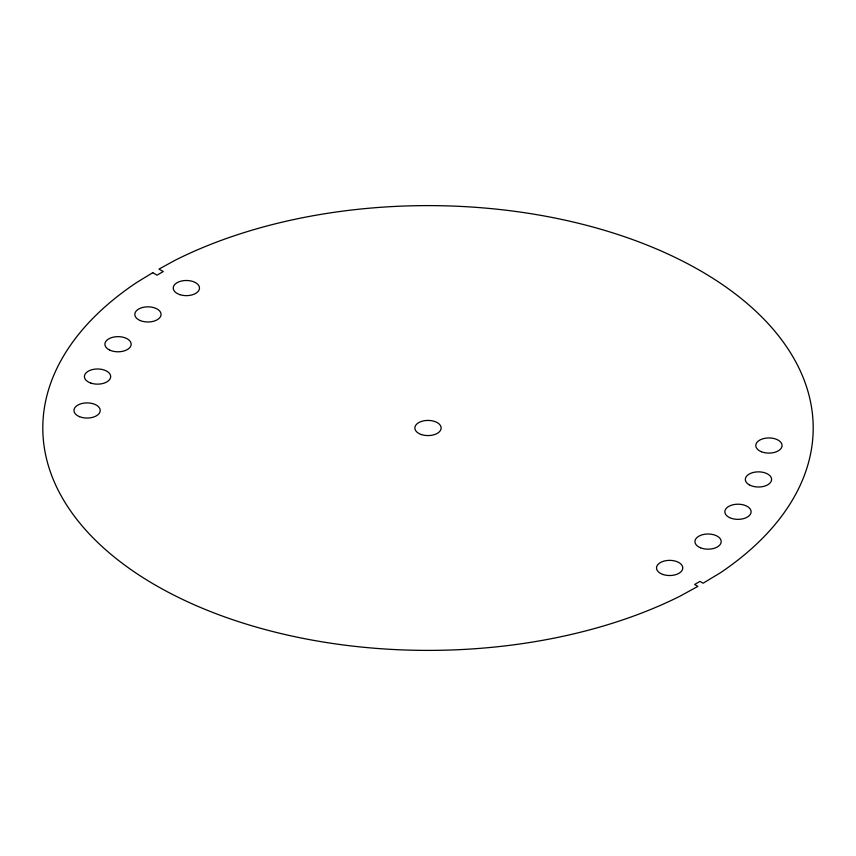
<?xml version="1.0" encoding="UTF-8"?>
<svg xmlns="http://www.w3.org/2000/svg" width="856" height="856" viewBox="0 0 856 856"><rect width="100%" height="100%" fill="white"/><g stroke="black" fill="none" stroke-linecap="round" stroke-linejoin="round"><path stroke-width="1.28" d="M152.743 272.69L136.746 282.459A385.211 222.4 0 0 0 155.45 585.162A385.211 222.4 0 0 0 679.739 596.332L697.908 586.36L694.655 584.477L699.973 581.406L703.108 583.214L720.431 572.76A385.211 222.4 0 0 0 699.598 270.293A385.211 222.4 0 0 0 175.587 260.01L158.981 269.094L163.261 271.555L157.023 275.161L152.743 272.69M421.43 434.57A13.14 7.586 0 0 0 441.14 428A13.14 7.586 0 0 0 421.43 421.43A13.14 7.586 0 0 0 421.43 434.57M663.079 574.515A13.14 7.586 0 0 0 682.788 567.945A13.14 7.586 0 0 0 663.079 561.375A13.14 7.586 0 0 0 663.079 574.515M79.555 416.69A13.14 7.586 0 0 0 100.173 411.137A13.14 7.586 0 0 0 81.534 403.604A13.14 7.586 0 0 0 79.555 416.69M90.971 383.135A13.14 7.586 0 0 0 110.681 376.565A13.14 7.586 0 0 0 90.971 369.995A13.14 7.586 0 0 0 90.971 383.135M109.589 350.029A13.14 7.586 0 0 0 130.968 345.535A13.14 7.586 0 0 0 113.538 337.093A13.14 7.586 0 0 0 109.589 350.029M140.405 320.625A13.14 7.586 0 0 0 161.024 315.072A13.14 7.586 0 0 0 142.385 307.539A13.14 7.586 0 0 0 140.405 320.625M179.792 294.635A13.14 7.586 0 0 0 199.491 288.065A13.14 7.586 0 0 0 179.792 281.496A13.14 7.586 0 0 0 179.792 294.635M761.38 451.733A13.14 7.586 0 0 0 782.01 446.179A13.14 7.586 0 0 0 763.37 438.647A13.14 7.586 0 0 0 761.38 451.733M749.182 484.796A13.14 7.586 0 0 0 771.16 481.404A13.14 7.586 0 0 0 755.067 472.105A13.14 7.586 0 0 0 749.182 484.796M729.537 517.591A13.14 7.586 0 0 0 750.915 513.097A13.14 7.586 0 0 0 733.485 504.655A13.14 7.586 0 0 0 729.537 517.591M700.529 547.797A13.14 7.586 0 0 0 721.159 542.255A13.14 7.586 0 0 0 702.519 534.711A13.14 7.586 0 0 0 700.529 547.797"/></g></svg>
